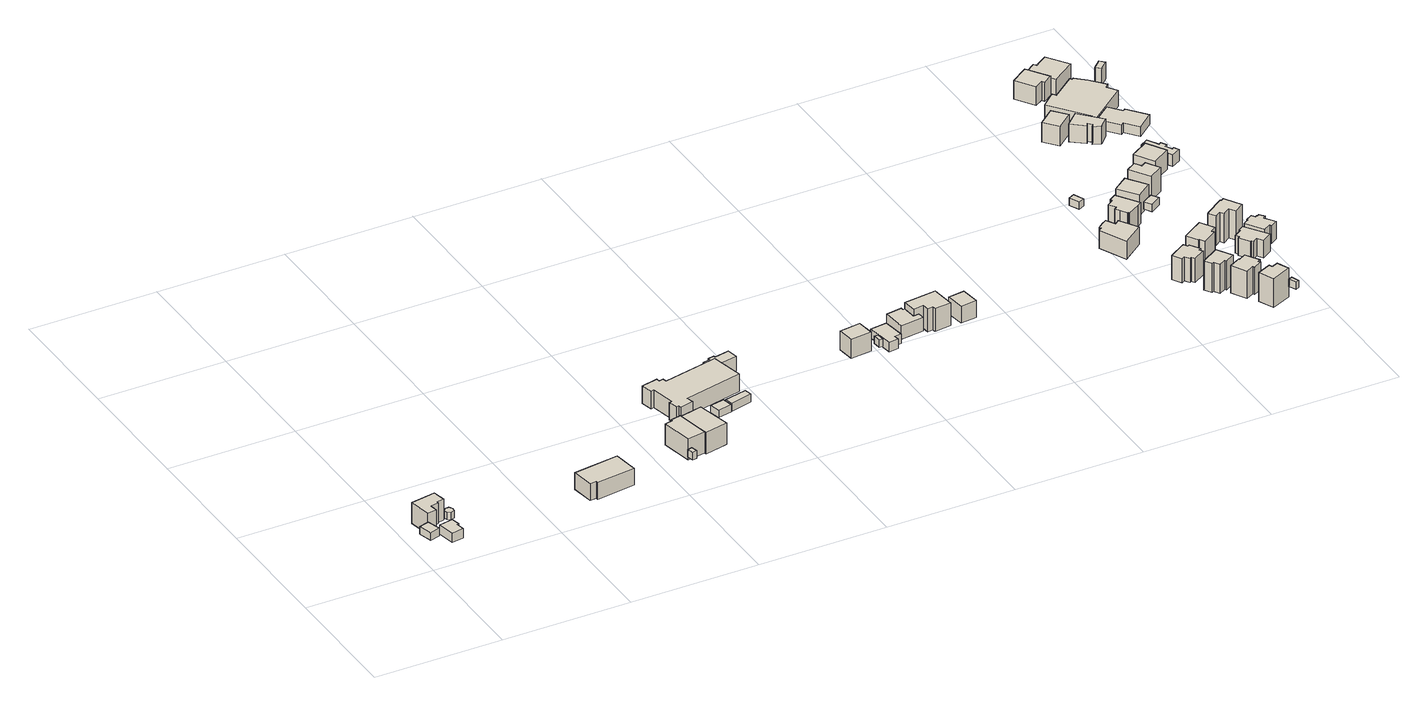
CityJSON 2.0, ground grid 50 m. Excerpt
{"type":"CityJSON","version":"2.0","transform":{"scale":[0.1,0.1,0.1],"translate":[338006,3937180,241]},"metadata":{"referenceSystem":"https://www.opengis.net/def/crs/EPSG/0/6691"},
"CityObjects":{
"building1":{"type":"Building","attributes":{"measuredHeight":3.5,"BuildingIDAttribute.prefecture":"14","BuildingIDAttribute.city":"14151","BuildingDetailAttribute.surveyYear":2015,"BuildingLandSlideRiskAttribute.description":"1","BuildingLandSlideRiskAttribute.areaType":"1"},"geometry":[{"type":"Solid","lod":"1","boundaries":[[[[0,1,2,3]],[[2,4,5,3]],[[1,6,4,2]],[[0,7,6,1]],[[3,5,7,0]],[[4,6,7,5]]]]}]},
"building2":{"type":"Building","attributes":{"usage":"413","measuredHeight":4.1,"storeysAboveGround":1,"BuildingIDAttribute.prefecture":"14","BuildingIDAttribute.city":"14151","BuildingDetailAttribute.totalFloorArea":30.54,"BuildingDetailAttribute.buildingFootprintArea":30.54,"BuildingDetailAttribute.buildingStructureType":"601","BuildingDetailAttribute.buildingStructureOrgType":"1","BuildingDetailAttribute.orgUsage":"30","BuildingDetailAttribute.surveyYear":2015,"BuildingLandSlideRiskAttribute.description":"1","BuildingLandSlideRiskAttribute.areaType":"1"},"geometry":[{"type":"Solid","lod":"1","boundaries":[[[[8,9,10,11,12,13]],[[12,14,15,13]],[[11,16,14,12]],[[10,17,16,11]],[[9,18,17,10]],[[8,19,18,9]],[[13,15,19,8]],[[14,16,17,18,19,15]]]]}]},
"building3":{"type":"Building","attributes":{"usage":"413","measuredHeight":9.6,"storeysAboveGround":2,"BuildingIDAttribute.prefecture":"14","BuildingIDAttribute.city":"14151","BuildingDetailAttribute.totalFloorArea":113.82,"BuildingDetailAttribute.buildingFootprintArea":56.91,"BuildingDetailAttribute.buildingStructureType":"601","BuildingDetailAttribute.buildingStructureOrgType":"1","BuildingDetailAttribute.orgUsage":"30","BuildingDetailAttribute.surveyYear":2015,"BuildingLandSlideRiskAttribute.description":"1","BuildingLandSlideRiskAttribute.areaType":"1"},"geometry":[{"type":"Solid","lod":"1","boundaries":[[[[20,21,22,23,24,25,26,27]],[[26,28,29,27]],[[25,30,28,26]],[[24,31,30,25]],[[23,32,31,24]],[[22,33,32,23]],[[21,34,33,22]],[[20,35,34,21]],[[27,29,35,20]],[[28,30,31,32,33,34,35,29]]]]}]},
"building4":{"type":"Building","attributes":{"BuildingIDAttribute.prefecture":"14","BuildingIDAttribute.city":"14151","BuildingDetailAttribute.surveyYear":2015,"BuildingLandSlideRiskAttribute.description":"1","BuildingLandSlideRiskAttribute.areaType":"1"},"geometry":[{"type":"Solid","lod":"1","boundaries":[[[[36,37,38,39,40,41,42]],[[41,43,44,42]],[[40,45,43,41]],[[39,46,45,40]],[[38,47,46,39]],[[37,48,47,38]],[[36,49,48,37]],[[42,44,49,36]],[[43,45,46,47,48,49,44]]]]}]},
"building5":{"type":"Building","attributes":{"usage":"441","measuredHeight":7,"storeysAboveGround":1,"BuildingIDAttribute.prefecture":"14","BuildingIDAttribute.city":"14151","BuildingDetailAttribute.totalFloorArea":207.8,"BuildingDetailAttribute.buildingFootprintArea":207.8,"BuildingDetailAttribute.buildingStructureType":"610","BuildingDetailAttribute.buildingStructureOrgType":"2","BuildingDetailAttribute.orgUsage":"171","BuildingDetailAttribute.surveyYear":2015,"BuildingLandSlideRiskAttribute.description":"1","BuildingLandSlideRiskAttribute.areaType":"1"},"geometry":[{"type":"Solid","lod":"1","boundaries":[[[[50,51,52,53,54,55]],[[54,56,57,55]],[[53,58,56,54]],[[52,59,58,53]],[[51,60,59,52]],[[50,61,60,51]],[[55,57,61,50]],[[56,58,59,60,61,57]]]]}]},
"building6":{"type":"Building","attributes":{"measuredHeight":3.8,"BuildingIDAttribute.prefecture":"14","BuildingIDAttribute.city":"14151","BuildingDetailAttribute.surveyYear":2015,"BuildingLandSlideRiskAttribute.description":"1","BuildingLandSlideRiskAttribute.areaType":"1"},"geometry":[{"type":"Solid","lod":"1","boundaries":[[[[62,63,64,65]],[[64,66,67,65]],[[63,68,66,64]],[[62,69,68,63]],[[65,67,69,62]],[[66,68,69,67]]]]}]},
"building7":{"type":"Building","attributes":{"usage":"411","measuredHeight":10.3,"storeysAboveGround":2,"BuildingIDAttribute.prefecture":"14","BuildingIDAttribute.city":"14151","BuildingDetailAttribute.totalFloorArea":131.51,"BuildingDetailAttribute.buildingFootprintArea":65.76,"BuildingDetailAttribute.buildingStructureType":"601","BuildingDetailAttribute.buildingStructureOrgType":"1","BuildingDetailAttribute.orgUsage":"10","BuildingDetailAttribute.surveyYear":2015,"BuildingLandSlideRiskAttribute.description":"1","BuildingLandSlideRiskAttribute.areaType":"1"},"geometry":[{"type":"Solid","lod":"1","boundaries":[[[[70,71,72,73,74,75]],[[74,76,77,75]],[[73,78,76,74]],[[72,79,78,73]],[[71,80,79,72]],[[70,81,80,71]],[[75,77,81,70]],[[76,78,79,80,81,77]]]]}]},
"building8":{"type":"Building","attributes":{"usage":"411","measuredHeight":9,"storeysAboveGround":2,"BuildingIDAttribute.prefecture":"14","BuildingIDAttribute.city":"14151","BuildingDetailAttribute.totalFloorArea":176.42,"BuildingDetailAttribute.buildingFootprintArea":88.21,"BuildingDetailAttribute.buildingStructureType":"601","BuildingDetailAttribute.buildingStructureOrgType":"1","BuildingDetailAttribute.orgUsage":"10","BuildingDetailAttribute.surveyYear":2015,"BuildingLandSlideRiskAttribute.description":"1","BuildingLandSlideRiskAttribute.areaType":"1"},"geometry":[{"type":"Solid","lod":"1","boundaries":[[[[82,83,84,85]],[[84,86,87,85]],[[83,88,86,84]],[[82,89,88,83]],[[85,87,89,82]],[[86,88,89,87]]]]}]},
"building9":{"type":"Building","attributes":{"BuildingIDAttribute.prefecture":"14","BuildingIDAttribute.city":"14151","BuildingDetailAttribute.surveyYear":2015},"geometry":[{"type":"Solid","lod":"1","boundaries":[[[[90,91,92,93]],[[92,94,95,93]],[[91,96,94,92]],[[90,97,96,91]],[[93,95,97,90]],[[94,96,97,95]]]]}]},
"building10":{"type":"Building","attributes":{"usage":"431","measuredHeight":9,"storeysAboveGround":1,"BuildingIDAttribute.prefecture":"14","BuildingIDAttribute.city":"14151","BuildingDetailAttribute.totalFloorArea":338.59,"BuildingDetailAttribute.buildingFootprintArea":338.59,"BuildingDetailAttribute.buildingStructureType":"601","BuildingDetailAttribute.buildingStructureOrgType":"1","BuildingDetailAttribute.orgUsage":"143","BuildingDetailAttribute.surveyYear":2015,"BuildingLandSlideRiskAttribute.description":"1","BuildingLandSlideRiskAttribute.areaType":"1"},"geometry":[{"type":"Solid","lod":"1","boundaries":[[[[98,99,100,101,102,103,104,105,106,107,108,109,110,111,112,113]],[[112,114,115,113]],[[111,116,114,112]],[[110,117,116,111]],[[109,118,117,110]],[[108,119,118,109]],[[107,120,119,108]],[[106,121,120,107]],[[105,122,121,106]],[[104,123,122,105]],[[103,124,123,104]],[[102,125,124,103]],[[101,126,125,102]],[[100,127,126,101]],[[99,128,127,100]],[[98,129,128,99]],[[113,115,129,98]],[[114,116,117,118,119,120,121,122,123,124,125,126,127,128,129,115]]]]}]},
"building11":{"type":"Building","attributes":{"measuredHeight":3.7,"BuildingIDAttribute.prefecture":"14","BuildingIDAttribute.city":"14151","BuildingDetailAttribute.surveyYear":2015},"geometry":[{"type":"Solid","lod":"1","boundaries":[[[[130,131,132,133]],[[132,134,135,133]],[[131,136,134,132]],[[130,137,136,131]],[[133,135,137,130]],[[134,136,137,135]]]]}]},
"building12":{"type":"Building","attributes":{"usage":"431","measuredHeight":6.1,"storeysAboveGround":1,"BuildingIDAttribute.prefecture":"14","BuildingIDAttribute.city":"14151","BuildingDetailAttribute.totalFloorArea":20.98,"BuildingDetailAttribute.buildingFootprintArea":20.98,"BuildingDetailAttribute.buildingStructureType":"601","BuildingDetailAttribute.buildingStructureOrgType":"1","BuildingDetailAttribute.orgUsage":"143","BuildingDetailAttribute.surveyYear":2015},"geometry":[{"type":"Solid","lod":"1","boundaries":[[[[138,139,140,141,142,143,144,145,146,147]],[[146,148,149,147]],[[145,150,148,146]],[[144,151,150,145]],[[143,152,151,144]],[[142,153,152,143]],[[141,154,153,142]],[[140,155,154,141]],[[139,156,155,140]],[[138,157,156,139]],[[147,149,157,138]],[[148,150,151,152,153,154,155,156,157,149]]]]}]},
"building13":{"type":"Building","attributes":{"usage":"411","measuredHeight":8.5,"storeysAboveGround":2,"BuildingIDAttribute.prefecture":"14","BuildingIDAttribute.city":"14151","BuildingDetailAttribute.totalFloorArea":175.84,"BuildingDetailAttribute.buildingFootprintArea":87.92,"BuildingDetailAttribute.buildingStructureType":"601","BuildingDetailAttribute.buildingStructureOrgType":"1","BuildingDetailAttribute.orgUsage":"10","BuildingDetailAttribute.surveyYear":2015},"geometry":[{"type":"Solid","lod":"1","boundaries":[[[[158,159,160,161]],[[160,162,163,161]],[[159,164,162,160]],[[158,165,164,159]],[[161,163,165,158]],[[162,164,165,163]]]]}]},
"building14":{"type":"Building","attributes":{"BuildingIDAttribute.prefecture":"14","BuildingIDAttribute.city":"14151","BuildingDetailAttribute.surveyYear":2015},"geometry":[{"type":"Solid","lod":"1","boundaries":[[[[166,167,168,169]],[[168,170,171,169]],[[167,172,170,168]],[[166,173,172,167]],[[169,171,173,166]],[[170,172,173,171]]]]}]},
"building15":{"type":"Building","attributes":{"usage":"411","measuredHeight":5.8,"storeysAboveGround":2,"BuildingIDAttribute.prefecture":"14","BuildingIDAttribute.city":"14151","BuildingDetailAttribute.totalFloorArea":108.16,"BuildingDetailAttribute.buildingFootprintArea":54.08,"BuildingDetailAttribute.buildingStructureType":"601","BuildingDetailAttribute.buildingStructureOrgType":"1","BuildingDetailAttribute.orgUsage":"10","BuildingDetailAttribute.surveyYear":2015},"geometry":[{"type":"Solid","lod":"1","boundaries":[[[[174,175,176,177,178,179]],[[178,180,181,179]],[[177,182,180,178]],[[176,183,182,177]],[[175,184,183,176]],[[174,185,184,175]],[[179,181,185,174]],[[180,182,183,184,185,181]]]]}]},
"building16":{"type":"Building","attributes":{"usage":"411","measuredHeight":6.9,"storeysAboveGround":2,"BuildingIDAttribute.prefecture":"14","BuildingIDAttribute.city":"14151","BuildingDetailAttribute.totalFloorArea":114.67,"BuildingDetailAttribute.buildingFootprintArea":57.34,"BuildingDetailAttribute.buildingStructureType":"601","BuildingDetailAttribute.buildingStructureOrgType":"1","BuildingDetailAttribute.orgUsage":"10","BuildingDetailAttribute.surveyYear":2015},"geometry":[{"type":"Solid","lod":"1","boundaries":[[[[186,187,188,189,190,191,192,193]],[[192,194,195,193]],[[191,196,194,192]],[[190,197,196,191]],[[189,198,197,190]],[[188,199,198,189]],[[187,200,199,188]],[[186,201,200,187]],[[193,195,201,186]],[[194,196,197,198,199,200,201,195]]]]}]},
"building17":{"type":"Building","attributes":{"usage":"411","measuredHeight":10.2,"storeysAboveGround":2,"BuildingIDAttribute.prefecture":"14","BuildingIDAttribute.city":"14151","BuildingDetailAttribute.totalFloorArea":139.79,"BuildingDetailAttribute.buildingFootprintArea":69.89,"BuildingDetailAttribute.buildingStructureType":"601","BuildingDetailAttribute.buildingStructureOrgType":"1","BuildingDetailAttribute.orgUsage":"10","BuildingDetailAttribute.surveyYear":2015},"geometry":[{"type":"Solid","lod":"1","boundaries":[[[[202,203,204,205,206,207,208,209]],[[208,210,211,209]],[[207,212,210,208]],[[206,213,212,207]],[[205,214,213,206]],[[204,215,214,205]],[[203,216,215,204]],[[202,217,216,203]],[[209,211,217,202]],[[210,212,213,214,215,216,217,211]]]]}]},
"building18":{"type":"Building","attributes":{"usage":"411","measuredHeight":10.9,"storeysAboveGround":1,"BuildingIDAttribute.prefecture":"14","BuildingIDAttribute.city":"14151","BuildingDetailAttribute.totalFloorArea":37.6,"BuildingDetailAttribute.buildingFootprintArea":37.6,"BuildingDetailAttribute.buildingStructureType":"601","BuildingDetailAttribute.buildingStructureOrgType":"1","BuildingDetailAttribute.orgUsage":"10","BuildingDetailAttribute.surveyYear":2015,"BuildingLandSlideRiskAttribute.description":"1","BuildingLandSlideRiskAttribute.areaType":"1"},"geometry":[{"type":"Solid","lod":"1","boundaries":[[[[218,219,220,221]],[[220,222,223,221]],[[219,224,222,220]],[[218,225,224,219]],[[221,223,225,218]],[[222,224,225,223]]]]}]},
"building19":{"type":"Building","attributes":{"usage":"441","measuredHeight":7.9,"storeysAboveGround":2,"BuildingIDAttribute.prefecture":"14","BuildingIDAttribute.city":"14151","BuildingDetailAttribute.totalFloorArea":147.6,"BuildingDetailAttribute.buildingFootprintArea":73.8,"BuildingDetailAttribute.buildingStructureType":"610","BuildingDetailAttribute.buildingStructureOrgType":"2","BuildingDetailAttribute.orgUsage":"171","BuildingDetailAttribute.surveyYear":2015,"BuildingLandSlideRiskAttribute.description":"1","BuildingLandSlideRiskAttribute.areaType":"1"},"geometry":[{"type":"Solid","lod":"1","boundaries":[[[[226,227,228,229,230,231,232,233,234,235]],[[234,236,237,235]],[[233,238,236,234]],[[232,239,238,233]],[[231,240,239,232]],[[230,241,240,231]],[[229,242,241,230]],[[228,243,242,229]],[[227,244,243,228]],[[226,245,244,227]],[[235,237,245,226]],[[236,238,239,240,241,242,243,244,245,237]]]]}]},
"building20":{"type":"Building","attributes":{"usage":"411","measuredHeight":11.4,"storeysAboveGround":1,"BuildingIDAttribute.prefecture":"14","BuildingIDAttribute.city":"14151","BuildingDetailAttribute.totalFloorArea":51.89,"BuildingDetailAttribute.buildingFootprintArea":51.89,"BuildingDetailAttribute.buildingStructureType":"601","BuildingDetailAttribute.buildingStructureOrgType":"1","BuildingDetailAttribute.orgUsage":"10","BuildingDetailAttribute.surveyYear":2015,"BuildingLandSlideRiskAttribute.description":"1","BuildingLandSlideRiskAttribute.areaType":"1"},"geometry":[{"type":"Solid","lod":"1","boundaries":[[[[246,247,248,249,250,251,252,253,254,255,256,257]],[[256,258,259,257]],[[255,260,258,256]],[[254,261,260,255]],[[253,262,261,254]],[[252,263,262,253]],[[251,264,263,252]],[[250,265,264,251]],[[249,266,265,250]],[[248,267,266,249]],[[247,268,267,248]],[[246,269,268,247]],[[257,259,269,246]],[[258,260,261,262,263,264,265,266,267,268,269,259]]]]}]},
"building21":{"type":"Building","attributes":{"usage":"411","measuredHeight":12.8,"storeysAboveGround":2,"BuildingIDAttribute.prefecture":"14","BuildingIDAttribute.city":"14151","BuildingDetailAttribute.totalFloorArea":86.12,"BuildingDetailAttribute.buildingFootprintArea":43.06,"BuildingDetailAttribute.buildingStructureType":"601","BuildingDetailAttribute.buildingStructureOrgType":"1","BuildingDetailAttribute.orgUsage":"10","BuildingDetailAttribute.surveyYear":2015,"BuildingLandSlideRiskAttribute.description":"1","BuildingLandSlideRiskAttribute.areaType":"1"},"geometry":[{"type":"Solid","lod":"1","boundaries":[[[[270,271,272,273,274,275,276,277]],[[276,278,279,277]],[[275,280,278,276]],[[274,281,280,275]],[[273,282,281,274]],[[272,283,282,273]],[[271,284,283,272]],[[270,285,284,271]],[[277,279,285,270]],[[278,280,281,282,283,284,285,279]]]]}]},
"building22":{"type":"Building","attributes":{"BuildingIDAttribute.prefecture":"14","BuildingIDAttribute.city":"14151","BuildingDetailAttribute.surveyYear":2015},"geometry":[{"type":"Solid","lod":"1","boundaries":[[[[286,287,288,289]],[[288,290,291,289]],[[287,292,290,288]],[[286,293,292,287]],[[289,291,293,286]],[[290,292,293,291]]]]}]},
"building23":{"type":"Building","attributes":{"usage":"411","measuredHeight":10,"storeysAboveGround":2,"BuildingIDAttribute.prefecture":"14","BuildingIDAttribute.city":"14151","BuildingDetailAttribute.totalFloorArea":119.33,"BuildingDetailAttribute.buildingFootprintArea":59.67,"BuildingDetailAttribute.buildingStructureType":"601","BuildingDetailAttribute.buildingStructureOrgType":"1","BuildingDetailAttribute.orgUsage":"10","BuildingDetailAttribute.surveyYear":2015},"geometry":[{"type":"Solid","lod":"1","boundaries":[[[[294,295,296,297,298,299,300,301,302,303,304,305]],[[304,306,307,305]],[[303,308,306,304]],[[302,309,308,303]],[[301,310,309,302]],[[300,311,310,301]],[[299,312,311,300]],[[298,313,312,299]],[[297,314,313,298]],[[296,315,314,297]],[[295,316,315,296]],[[294,317,316,295]],[[305,307,317,294]],[[306,308,309,310,311,312,313,314,315,316,317,307]]]]}]},
"building24":{"type":"Building","attributes":{"usage":"411","measuredHeight":11.9,"storeysAboveGround":2,"BuildingIDAttribute.prefecture":"14","BuildingIDAttribute.city":"14151","BuildingDetailAttribute.totalFloorArea":97.41,"BuildingDetailAttribute.buildingFootprintArea":48.7,"BuildingDetailAttribute.buildingStructureType":"601","BuildingDetailAttribute.buildingStructureOrgType":"1","BuildingDetailAttribute.orgUsage":"10","BuildingDetailAttribute.surveyYear":2015,"BuildingLandSlideRiskAttribute.description":"1","BuildingLandSlideRiskAttribute.areaType":"1"},"geometry":[{"type":"Solid","lod":"1","boundaries":[[[[318,319,320,321,322,323,324,325,326,327]],[[326,328,329,327]],[[325,330,328,326]],[[324,331,330,325]],[[323,332,331,324]],[[322,333,332,323]],[[321,334,333,322]],[[320,335,334,321]],[[319,336,335,320]],[[318,337,336,319]],[[327,329,337,318]],[[328,330,331,332,333,334,335,336,337,329]]]]}]},
"building25":{"type":"Building","attributes":{"usage":"411","measuredHeight":12.5,"storeysAboveGround":1,"BuildingIDAttribute.prefecture":"14","BuildingIDAttribute.city":"14151","BuildingDetailAttribute.totalFloorArea":56.35,"BuildingDetailAttribute.buildingFootprintArea":56.35,"BuildingDetailAttribute.buildingStructureType":"601","BuildingDetailAttribute.buildingStructureOrgType":"1","BuildingDetailAttribute.orgUsage":"10","BuildingDetailAttribute.surveyYear":2015,"BuildingLandSlideRiskAttribute.description":"1","BuildingLandSlideRiskAttribute.areaType":"1"},"geometry":[{"type":"Solid","lod":"1","boundaries":[[[[338,339,340,341,342,343,344,345]],[[344,346,347,345]],[[343,348,346,344]],[[342,349,348,343]],[[341,350,349,342]],[[340,351,350,341]],[[339,352,351,340]],[[338,353,352,339]],[[345,347,353,338]],[[346,348,349,350,351,352,353,347]]]]}]},
"building26":{"type":"Building","attributes":{"usage":"411","measuredHeight":12.5,"storeysAboveGround":2,"BuildingIDAttribute.prefecture":"14","BuildingIDAttribute.city":"14151","BuildingDetailAttribute.totalFloorArea":72.22,"BuildingDetailAttribute.buildingFootprintArea":36.11,"BuildingDetailAttribute.buildingStructureType":"601","BuildingDetailAttribute.buildingStructureOrgType":"1","BuildingDetailAttribute.orgUsage":"10","BuildingDetailAttribute.surveyYear":2015,"BuildingLandSlideRiskAttribute.description":"1","BuildingLandSlideRiskAttribute.areaType":"1"},"geometry":[{"type":"Solid","lod":"1","boundaries":[[[[354,355,356,357,358,359]],[[358,360,361,359]],[[357,362,360,358]],[[356,363,362,357]],[[355,364,363,356]],[[354,365,364,355]],[[359,361,365,354]],[[360,362,363,364,365,361]]]]}]},
"building27":{"type":"Building","attributes":{"usage":"411","measuredHeight":9.6,"storeysAboveGround":2,"BuildingIDAttribute.prefecture":"14","BuildingIDAttribute.city":"14151","BuildingDetailAttribute.totalFloorArea":113.78,"BuildingDetailAttribute.buildingFootprintArea":56.89,"BuildingDetailAttribute.buildingStructureType":"601","BuildingDetailAttribute.buildingStructureOrgType":"1","BuildingDetailAttribute.orgUsage":"10","BuildingDetailAttribute.surveyYear":2015},"geometry":[{"type":"Solid","lod":"1","boundaries":[[[[366,367,368,369]],[[368,370,371,369]],[[367,372,370,368]],[[366,373,372,367]],[[369,371,373,366]],[[370,372,373,371]]]]}]},
"building28":{"type":"Building","attributes":{"BuildingIDAttribute.prefecture":"14","BuildingIDAttribute.city":"14151","BuildingDetailAttribute.surveyYear":2015,"BuildingLandSlideRiskAttribute.description":"1","BuildingLandSlideRiskAttribute.areaType":"1"},"geometry":[{"type":"Solid","lod":"1","boundaries":[[[[374,375,376,377]],[[376,378,379,377]],[[375,380,378,376]],[[374,381,380,375]],[[377,379,381,374]],[[378,380,381,379]]]]}]},
"building29":{"type":"Building","attributes":{"measuredHeight":6.8,"BuildingIDAttribute.prefecture":"14","BuildingIDAttribute.city":"14151","BuildingDetailAttribute.surveyYear":2015,"BuildingLandSlideRiskAttribute.description":"1","BuildingLandSlideRiskAttribute.areaType":"1"},"geometry":[{"type":"Solid","lod":"1","boundaries":[[[[382,383,384,385]],[[384,386,387,385]],[[383,388,386,384]],[[382,389,388,383]],[[385,387,389,382]],[[386,388,389,387]]]]}]},
"building30":{"type":"Building","attributes":{"BuildingIDAttribute.prefecture":"14","BuildingIDAttribute.city":"14151","BuildingDetailAttribute.surveyYear":2015},"geometry":[{"type":"Solid","lod":"1","boundaries":[[[[390,391,392,393]],[[392,394,395,393]],[[391,396,394,392]],[[390,397,396,391]],[[393,395,397,390]],[[394,396,397,395]]]]}]},
"building31":{"type":"Building","attributes":{"usage":"411","measuredHeight":8.3,"storeysAboveGround":1,"BuildingIDAttribute.prefecture":"14","BuildingIDAttribute.city":"14151","BuildingDetailAttribute.totalFloorArea":55.74,"BuildingDetailAttribute.buildingFootprintArea":55.74,"BuildingDetailAttribute.buildingStructureType":"601","BuildingDetailAttribute.buildingStructureOrgType":"1","BuildingDetailAttribute.orgUsage":"10","BuildingDetailAttribute.surveyYear":2015,"BuildingLandSlideRiskAttribute.description":"1","BuildingLandSlideRiskAttribute.areaType":"1"},"geometry":[{"type":"Solid","lod":"1","boundaries":[[[[398,399,400,401,402,403,404,405,406,407,408,409]],[[408,410,411,409]],[[407,412,410,408]],[[406,413,412,407]],[[405,414,413,406]],[[404,415,414,405]],[[403,416,415,404]],[[402,417,416,403]],[[401,418,417,402]],[[400,419,418,401]],[[399,420,419,400]],[[398,421,420,399]],[[409,411,421,398]],[[410,412,413,414,415,416,417,418,419,420,421,411]]]]}]},
"building32":{"type":"Building","attributes":{"usage":"411","measuredHeight":11.5,"storeysAboveGround":2,"BuildingIDAttribute.prefecture":"14","BuildingIDAttribute.city":"14151","BuildingDetailAttribute.totalFloorArea":76.07,"BuildingDetailAttribute.buildingFootprintArea":38.03,"BuildingDetailAttribute.buildingStructureType":"601","BuildingDetailAttribute.buildingStructureOrgType":"1","BuildingDetailAttribute.orgUsage":"10","BuildingDetailAttribute.surveyYear":2015,"BuildingLandSlideRiskAttribute.description":"1","BuildingLandSlideRiskAttribute.areaType":"1"},"geometry":[{"type":"Solid","lod":"1","boundaries":[[[[422,423,424,425,426,427]],[[426,428,429,427]],[[425,430,428,426]],[[424,431,430,425]],[[423,432,431,424]],[[422,433,432,423]],[[427,429,433,422]],[[428,430,431,432,433,429]]]]}]},
"building33":{"type":"Building","attributes":{"measuredHeight":7.8,"BuildingIDAttribute.prefecture":"14","BuildingIDAttribute.city":"14151","BuildingDetailAttribute.surveyYear":2015},"geometry":[{"type":"Solid","lod":"1","boundaries":[[[[434,435,436,437]],[[436,438,439,437]],[[435,440,438,436]],[[434,441,440,435]],[[437,439,441,434]],[[438,440,441,439]]]]}]},
"building34":{"type":"Building","attributes":{"usage":"411","measuredHeight":12.7,"storeysAboveGround":1,"BuildingIDAttribute.prefecture":"14","BuildingIDAttribute.city":"14151","BuildingDetailAttribute.totalFloorArea":53.76,"BuildingDetailAttribute.buildingFootprintArea":53.76,"BuildingDetailAttribute.buildingStructureType":"601","BuildingDetailAttribute.buildingStructureOrgType":"1","BuildingDetailAttribute.orgUsage":"10","BuildingDetailAttribute.surveyYear":2015,"BuildingLandSlideRiskAttribute.description":"1","BuildingLandSlideRiskAttribute.areaType":"1"},"geometry":[{"type":"Solid","lod":"1","boundaries":[[[[442,443,444,445,446,447,448,449,450,451,452,453]],[[452,454,455,453]],[[451,456,454,452]],[[450,457,456,451]],[[449,458,457,450]],[[448,459,458,449]],[[447,460,459,448]],[[446,461,460,447]],[[445,462,461,446]],[[444,463,462,445]],[[443,464,463,444]],[[442,465,464,443]],[[453,455,465,442]],[[454,456,457,458,459,460,461,462,463,464,465,455]]]]}]},
"building35":{"type":"Building","attributes":{"usage":"411","measuredHeight":8.4,"storeysAboveGround":1,"BuildingIDAttribute.prefecture":"14","BuildingIDAttribute.city":"14151","BuildingDetailAttribute.totalFloorArea":46.3,"BuildingDetailAttribute.buildingFootprintArea":46.3,"BuildingDetailAttribute.buildingStructureType":"601","BuildingDetailAttribute.buildingStructureOrgType":"1","BuildingDetailAttribute.orgUsage":"10","BuildingDetailAttribute.surveyYear":2015,"BuildingLandSlideRiskAttribute.description":"1","BuildingLandSlideRiskAttribute.areaType":"1"},"geometry":[{"type":"Solid","lod":"1","boundaries":[[[[466,467,468,469,470,471,472,473,474,475,476,477,478,479]],[[478,480,481,479]],[[477,482,480,478]],[[476,483,482,477]],[[475,484,483,476]],[[474,485,484,475]],[[473,486,485,474]],[[472,487,486,473]],[[471,488,487,472]],[[470,489,488,471]],[[469,490,489,470]],[[468,491,490,469]],[[467,492,491,468]],[[466,493,492,467]],[[479,481,493,466]],[[480,482,483,484,485,486,487,488,489,490,491,492,493,481]]]]}]},
"building36":{"type":"Building","attributes":{"usage":"411","measuredHeight":8.4,"storeysAboveGround":2,"BuildingIDAttribute.prefecture":"14","BuildingIDAttribute.city":"14151","BuildingDetailAttribute.totalFloorArea":94.5,"BuildingDetailAttribute.buildingFootprintArea":47.25,"BuildingDetailAttribute.buildingStructureType":"601","BuildingDetailAttribute.buildingStructureOrgType":"1","BuildingDetailAttribute.orgUsage":"10","BuildingDetailAttribute.surveyYear":2015},"geometry":[{"type":"Solid","lod":"1","boundaries":[[[[494,495,496,497]],[[496,498,499,497]],[[495,500,498,496]],[[494,501,500,495]],[[497,499,501,494]],[[498,500,501,499]]]]}]},
"building37":{"type":"Building","attributes":{"usage":"411","measuredHeight":8.5,"storeysAboveGround":2,"BuildingIDAttribute.prefecture":"14","BuildingIDAttribute.city":"14151","BuildingDetailAttribute.totalFloorArea":100.74,"BuildingDetailAttribute.buildingFootprintArea":50.37,"BuildingDetailAttribute.buildingStructureType":"601","BuildingDetailAttribute.buildingStructureOrgType":"1","BuildingDetailAttribute.orgUsage":"10","BuildingDetailAttribute.surveyYear":2015,"BuildingLandSlideRiskAttribute.description":"1","BuildingLandSlideRiskAttribute.areaType":"1"},"geometry":[{"type":"Solid","lod":"1","boundaries":[[[[502,503,504,505]],[[504,506,507,505]],[[503,508,506,504]],[[502,509,508,503]],[[505,507,509,502]],[[506,508,509,507]]]]}]},
"building38":{"type":"Building","attributes":{"usage":"411","measuredHeight":8.9,"storeysAboveGround":2,"BuildingIDAttribute.prefecture":"14","BuildingIDAttribute.city":"14151","BuildingDetailAttribute.totalFloorArea":113.16,"BuildingDetailAttribute.buildingFootprintArea":56.58,"BuildingDetailAttribute.buildingStructureType":"601","BuildingDetailAttribute.buildingStructureOrgType":"1","BuildingDetailAttribute.orgUsage":"10","BuildingDetailAttribute.surveyYear":2015},"geometry":[{"type":"Solid","lod":"1","boundaries":[[[[510,511,512,513,514,515,516,517]],[[516,518,519,517]],[[515,520,518,516]],[[514,521,520,515]],[[513,522,521,514]],[[512,523,522,513]],[[511,524,523,512]],[[510,525,524,511]],[[517,519,525,510]],[[518,520,521,522,523,524,525,519]]]]}]},
"building39":{"type":"Building","attributes":{"usage":"411","measuredHeight":5.1,"storeysAboveGround":2,"BuildingIDAttribute.prefecture":"14","BuildingIDAttribute.city":"14151","BuildingDetailAttribute.totalFloorArea":47.62,"BuildingDetailAttribute.buildingFootprintArea":23.81,"BuildingDetailAttribute.buildingStructureType":"610","BuildingDetailAttribute.buildingStructureOrgType":"2","BuildingDetailAttribute.orgUsage":"10","BuildingDetailAttribute.surveyYear":2015,"BuildingLandSlideRiskAttribute.description":"1","BuildingLandSlideRiskAttribute.areaType":"1"},"geometry":[{"type":"Solid","lod":"1","boundaries":[[[[526,527,528,529,530,531,532,533,534,535,536,537]],[[536,538,539,537]],[[535,540,538,536]],[[534,541,540,535]],[[533,542,541,534]],[[532,543,542,533]],[[531,544,543,532]],[[530,545,544,531]],[[529,546,545,530]],[[528,547,546,529]],[[527,548,547,528]],[[526,549,548,527]],[[537,539,549,526]],[[538,540,541,542,543,544,545,546,547,548,549,539]]]]}]},
"building40":{"type":"Building","attributes":{"usage":"441","measuredHeight":8.1,"storeysAboveGround":1,"BuildingIDAttribute.prefecture":"14","BuildingIDAttribute.city":"14151","BuildingDetailAttribute.totalFloorArea":314.05,"BuildingDetailAttribute.buildingFootprintArea":314.05,"BuildingDetailAttribute.buildingStructureType":"601","BuildingDetailAttribute.buildingStructureOrgType":"1","BuildingDetailAttribute.orgUsage":"172","BuildingDetailAttribute.surveyYear":2015},"geometry":[{"type":"Solid","lod":"1","boundaries":[[[[550,551,552,553,554,555,556,557,558,559,560,561,562]],[[561,563,564,562]],[[560,565,563,561]],[[559,566,565,560]],[[558,567,566,559]],[[557,568,567,558]],[[556,569,568,557]],[[555,570,569,556]],[[554,571,570,555]],[[553,572,571,554]],[[552,573,572,553]],[[551,574,573,552]],[[550,575,574,551]],[[562,564,575,550]],[[563,565,566,567,568,569,570,571,572,573,574,575,564]]]]}]},
"building41":{"type":"Building","attributes":{"usage":"411","measuredHeight":8.8,"storeysAboveGround":1,"BuildingIDAttribute.prefecture":"14","BuildingIDAttribute.city":"14151","BuildingDetailAttribute.totalFloorArea":59.02,"BuildingDetailAttribute.buildingFootprintArea":59.02,"BuildingDetailAttribute.buildingStructureType":"601","BuildingDetailAttribute.buildingStructureOrgType":"1","BuildingDetailAttribute.orgUsage":"10","BuildingDetailAttribute.surveyYear":2015},"geometry":[{"type":"Solid","lod":"1","boundaries":[[[[576,577,578,579,580,581]],[[580,582,583,581]],[[579,584,582,580]],[[578,585,584,579]],[[577,586,585,578]],[[576,587,586,577]],[[581,583,587,576]],[[582,584,585,586,587,583]]]]}]},
"building42":{"type":"Building","attributes":{"usage":"441","measuredHeight":4.7,"storeysAboveGround":2,"BuildingIDAttribute.prefecture":"14","BuildingIDAttribute.city":"14151","BuildingDetailAttribute.totalFloorArea":228.38,"BuildingDetailAttribute.buildingFootprintArea":114.19,"BuildingDetailAttribute.buildingStructureType":"601","BuildingDetailAttribute.buildingStructureOrgType":"1","BuildingDetailAttribute.orgUsage":"172","BuildingDetailAttribute.surveyYear":2015},"geometry":[{"type":"Solid","lod":"1","boundaries":[[[[588,589,590,591,592,593,594,595]],[[594,596,597,595]],[[593,598,596,594]],[[592,599,598,593]],[[591,600,599,592]],[[590,601,600,591]],[[589,602,601,590]],[[588,603,602,589]],[[595,597,603,588]],[[596,598,599,600,601,602,603,597]]]]}]},
"building43":{"type":"Building","attributes":{"usage":"411","measuredHeight":8.3,"storeysAboveGround":1,"BuildingIDAttribute.prefecture":"14","BuildingIDAttribute.city":"14151","BuildingDetailAttribute.totalFloorArea":98.35,"BuildingDetailAttribute.buildingFootprintArea":98.35,"BuildingDetailAttribute.buildingStructureType":"601","BuildingDetailAttribute.buildingStructureOrgType":"1","BuildingDetailAttribute.orgUsage":"10","BuildingDetailAttribute.surveyYear":2015},"geometry":[{"type":"Solid","lod":"1","boundaries":[[[[604,605,606,607,608,609]],[[608,610,611,609]],[[607,612,610,608]],[[606,613,612,607]],[[605,614,613,606]],[[604,615,614,605]],[[609,611,615,604]],[[610,612,613,614,615,611]]]]}]},
"building44":{"type":"Building","attributes":{"measuredHeight":8.5,"BuildingIDAttribute.prefecture":"14","BuildingIDAttribute.city":"14151","BuildingDetailAttribute.surveyYear":2015},"geometry":[{"type":"Solid","lod":"1","boundaries":[[[[616,617,618,619]],[[618,620,621,619]],[[617,622,620,618]],[[616,623,622,617]],[[619,621,623,616]],[[620,622,623,621]]]]}]}
},
"vertices":[
[49,127,87],[64,74,87],[24,62,87],[9,115,87],[24,62,118],[9,115,118],[64,74,118],[49,127,118],
[124,93,87],[131,58,87],[124,57,87],[130,23,87],[82,15,87],[69,83,87],[82,15,125],[69,83,125],[130,23,125],[124,57,125],[131,58,125],[124,93,125],
[141,186,64],[113,181,64],[114,174,64],[82,168,64],[87,139,64],[50,133,64],[35,220,64],[132,237,64],[35,220,149],[132,237,149],[50,133,149],[87,139,149],[82,168,149],[114,174,149],[113,181,149],[141,186,149],
[148,189,78],[163,189,78],[171,177,78],[169,162,78],[155,157,78],[143,163,78],[138,177,78],[143,163,108],[138,177,108],[155,157,108],[169,162,108],[171,177,108],[163,189,108],[148,189,108],
[782,120,99],[796,23,99],[643,2,99],[641,11,99],[616,8,99],[604,95,99],[616,8,167],[604,95,167],[641,11,167],[643,2,167],[796,23,167],[782,120,167],
[1058,92,100],[1064,68,100],[1047,64,100],[1041,88,100],[1047,64,132],[1041,88,132],[1064,68,132],[1058,92,132],
[1050,219,86],[1049,226,86],[1090,234,86],[1115,104,86],[1044,90,86],[1020,213,86],[1044,90,172],[1020,213,172],[1115,104,172],[1090,234,172],[1049,226,172],[1050,219,172],
[1187,266,72],[1217,135,72],[1126,114,72],[1096,245,72],[1126,114,160],[1096,245,160],[1217,135,160],[1187,266,160],
[1318,345,74],[1327,305,74],[1271,293,74],[1262,334,74],[1271,293,104],[1262,334,104],[1327,305,104],[1318,345,104],
[1150,407,41],[1130,499,41],[1118,496,41],[1108,542,41],[1171,555,41],[1174,542,41],[1191,546,41],[1194,530,41],[1409,577,41],[1437,449,41],[1207,399,41],[1213,372,41],[1159,360,41],[1157,369,41],[1148,367,41],[1140,405,41],[1148,367,113],[1140,405,113],[1157,369,113],[1159,360,113],[1213,372,113],[1207,399,113],[1437,449,113],[1409,577,113],[1194,530,113],[1191,546,113],[1174,542,113],[1171,555,113],[1108,542,113],[1118,496,113],[1130,499,113],[1150,407,113],
[1408,354,76],[1415,326,76],[1328,304,76],[1321,335,76],[1328,304,109],[1321,335,109],[1415,326,109],[1408,354,109],
[1400,597,41],[1398,604,41],[1422,608,41],[1423,601,41],[1482,613,41],[1490,570,41],[1415,556,41],[1410,580,41],[1376,573,41],[1372,591,41],[1376,573,100],[1372,591,100],[1410,580,100],[1415,556,100],[1490,570,100],[1482,613,100],[1423,601,100],[1422,608,100],[1398,604,100],[1400,597,100],
[1919,474,81],[1928,406,81],[1845,396,81],[1837,463,81],[1845,396,158],[1837,463,158],[1928,406,158],[1919,474,158],
[1974,442,82],[1976,411,82],[1962,410,82],[1959,441,82],[1962,410,112],[1959,441,112],[1976,411,112],[1974,442,112],
[2035,496,73],[2047,410,73],[2021,407,73],[2023,387,73],[1985,382,73],[1971,488,73],[1985,382,111],[1971,488,111],[2023,387,111],[2021,407,111],[2047,410,111],[2035,496,111],
[2112,529,74],[2113,520,74],[2120,520,74],[2125,466,74],[2148,469,74],[2151,442,74],[2059,431,74],[2049,520,74],[2059,431,129],[2049,520,129],[2151,442,129],[2148,469,129],[2125,466,129],[2120,520,129],[2113,520,129],[2112,529,129],
[2247,535,62],[2258,443,62],[2193,436,62],[2191,448,62],[2170,445,62],[2167,472,62],[2126,467,62],[2120,520,62],[2126,467,155],[2120,520,155],[2167,472,155],[2170,445,155],[2191,448,155],[2193,436,155],[2258,443,155],[2247,535,155],
[2360,537,49],[2370,465,49],[2306,457,49],[2296,529,49],[2306,457,118],[2296,529,118],[2370,465,118],[2360,537,118],
[3039,698,20],[3057,712,20],[3101,643,20],[3019,582,20],[2969,688,20],[2982,697,20],[2978,705,20],[3000,721,20],[3019,733,20],[3026,720,20],[3019,733,93],[3026,720,93],[3000,721,93],[2978,705,93],[2982,697,93],[2969,688,93],[3019,582,93],[3101,643,93],[3057,712,93],[3039,698,93],
[3138,334,34],[3131,330,34],[3119,349,34],[3106,341,34],[3084,377,34],[3153,420,34],[3162,404,34],[3169,408,34],[3194,369,34],[3185,363,34],[3193,351,34],[3147,321,34],[3193,351,132],[3147,321,132],[3185,363,132],[3194,369,132],[3169,408,132],[3162,404,132],[3153,420,132],[3084,377,132],[3106,341,132],[3119,349,132],[3131,330,132],[3138,334,132],
[3227,242,24],[3223,249,24],[3197,233,24],[3183,256,24],[3175,251,24],[3158,280,24],[3228,323,24],[3264,265,24],[3228,323,143],[3264,265,143],[3158,280,143],[3175,251,143],[3183,256,143],[3197,233,143],[3223,249,143],[3227,242,143],
[3016,917,34],[2997,957,34],[3021,968,34],[3039,928,34],[3021,968,64],[3039,928,64],[2997,957,64],[3016,917,64],
[3090,689,39],[3086,695,39],[3084,693,39],[3067,720,39],[3056,736,39],[3067,744,39],[3049,771,39],[3075,789,39],[3071,796,39],[3098,814,39],[3155,731,39],[3138,719,39],[3155,731,126],[3138,719,126],[3098,814,126],[3071,796,126],[3075,789,126],[3049,771,126],[3067,744,126],[3056,736,126],[3067,720,126],[3084,693,126],[3086,695,126],[3090,689,126],
[3321,189,31],[3326,180,31],[3292,161,31],[3288,168,31],[3258,151,31],[3225,210,31],[3269,234,31],[3271,231,31],[3299,247,31],[3331,195,31],[3299,247,143],[3331,195,143],[3271,231,143],[3269,234,143],[3225,210,143],[3258,151,143],[3288,168,143],[3292,161,143],[3326,180,143],[3321,189,143],
[3271,410,34],[3214,373,34],[3201,394,34],[3199,393,34],[3171,437,34],[3253,489,34],[3286,435,34],[3264,420,34],[3286,435,152],[3264,420,152],[3253,489,152],[3171,437,152],[3199,393,152],[3201,394,152],[3214,373,152],[3271,410,152],
[3312,61,29],[3286,120,29],[3339,144,29],[3345,131,29],[3369,142,29],[3390,96,29],[3369,142,147],[3390,96,147],[3345,131,147],[3339,144,147],[3286,120,147],[3312,61,147],
[3224,800,53],[3165,756,53],[3110,830,53],[3170,874,53],[3110,830,139],[3170,874,139],[3165,756,139],[3224,800,139],
[3398,57,79],[3385,86,79],[3399,92,79],[3411,63,79],[3399,92,109],[3411,63,109],[3385,86,109],[3398,57,109],
[3276,502,48],[3288,511,48],[3300,494,48],[3288,485,48],[3300,494,113],[3288,485,113],[3288,511,113],[3276,502,113],
[3204,739,68],[3186,768,68],[3228,794,68],[3246,766,68],[3228,794,98],[3246,766,98],[3186,768,98],[3204,739,98],
[3379,306,80],[3359,293,80],[3354,300,80],[3351,298,80],[3324,339,80],[3331,344,80],[3322,357,80],[3353,378,80],[3350,382,80],[3372,397,80],[3433,310,80],[3394,284,80],[3433,310,152],[3394,284,152],[3372,397,152],[3350,382,152],[3353,378,152],[3322,357,152],[3331,344,152],[3324,339,152],[3351,298,152],[3354,300,152],[3359,293,152],[3379,306,152],
[3244,887,61],[3263,899,61],[3296,847,61],[3239,812,61],[3190,889,61],[3228,913,61],[3190,889,160],[3228,913,160],[3239,812,160],[3296,847,160],[3263,899,160],[3244,887,160],
[3259,903,71],[3241,896,71],[3230,924,71],[3249,931,71],[3230,924,139],[3249,931,139],[3241,896,139],[3259,903,139],
[3379,510,37],[3351,491,37],[3341,505,37],[3319,490,37],[3300,517,37],[3306,521,37],[3305,522,37],[3380,572,37],[3382,569,37],[3393,576,37],[3433,512,37],[3395,486,37],[3433,512,157],[3395,486,157],[3393,576,157],[3382,569,157],[3380,572,157],[3305,522,157],[3306,521,157],[3300,517,157],[3319,490,157],[3341,505,157],[3351,491,157],[3379,510,157],
[3452,350,87],[3424,332,87],[3380,401,87],[3401,414,87],[3399,417,87],[3425,434,87],[3435,419,87],[3442,424,87],[3444,421,87],[3451,427,87],[3466,406,87],[3456,399,87],[3484,360,87],[3457,342,87],[3484,360,159],[3457,342,159],[3456,399,159],[3466,406,159],[3451,427,159],[3444,421,159],[3442,424,159],[3435,419,159],[3425,434,159],[3399,417,159],[3401,414,159],[3380,401,159],[3424,332,159],[3452,350,159],
[3201,1334,48],[3138,1281,48],[3094,1334,48],[3157,1386,48],[3094,1334,128],[3157,1386,128],[3138,1281,128],[3201,1334,128],
[3295,887,83],[3250,962,83],[3320,1004,83],[3366,929,83],[3320,1004,162],[3366,929,162],[3250,962,162],[3295,887,162],
[3294,1242,61],[3260,1208,61],[3230,1219,61],[3238,1232,61],[3225,1246,61],[3217,1233,61],[3167,1274,61],[3218,1323,61],[3167,1274,134],[3218,1323,134],[3217,1233,134],[3225,1246,134],[3238,1232,134],[3230,1219,134],[3260,1208,134],[3294,1242,134],
[3387,1015,89],[3399,994,89],[3390,988,89],[3404,963,89],[3411,968,89],[3422,948,89],[3387,928,89],[3377,946,89],[3374,945,89],[3321,1034,89],[3352,1054,89],[3377,1010,89],[3352,1054,137],[3377,1010,137],[3321,1034,137],[3374,945,137],[3377,946,137],[3387,928,137],[3422,948,137],[3411,968,137],[3404,963,137],[3390,988,137],[3399,994,137],[3387,1015,137],
[3227,1473,53],[3316,1543,53],[3323,1536,53],[3328,1540,53],[3367,1506,53],[3415,1450,53],[3401,1437,53],[3428,1399,53],[3279,1280,53],[3266,1289,53],[3272,1298,53],[3161,1438,53],[3216,1487,53],[3161,1438,120],[3216,1487,120],[3272,1298,120],[3266,1289,120],[3279,1280,120],[3428,1399,120],[3401,1437,120],[3415,1450,120],[3367,1506,120],[3328,1540,120],[3323,1536,120],[3316,1543,120],[3227,1473,120],
[3293,1636,8],[3255,1610,8],[3248,1621,8],[3217,1600,8],[3168,1673,8],[3236,1719,8],[3168,1673,84],[3236,1719,84],[3217,1600,84],[3248,1621,84],[3255,1610,84],[3293,1636,84],
[3335,1203,79],[3277,1274,79],[3344,1328,79],[3384,1279,79],[3392,1286,79],[3451,1213,79],[3387,1161,79],[3346,1212,79],[3387,1161,119],[3346,1212,119],[3451,1213,119],[3392,1286,119],[3384,1279,119],[3344,1328,119],[3277,1274,119],[3335,1203,119],
[3286,1750,7],[3294,1739,7],[3343,1773,7],[3400,1692,7],[3309,1628,7],[3244,1720,7],[3309,1628,70],[3244,1720,70],[3400,1692,70],[3343,1773,70],[3294,1739,70],[3286,1750,70],
[3431,1525,66],[3414,1542,66],[3446,1573,66],[3463,1555,66],[3446,1573,136],[3463,1555,136],[3414,1542,136],[3431,1525,136]
]}
